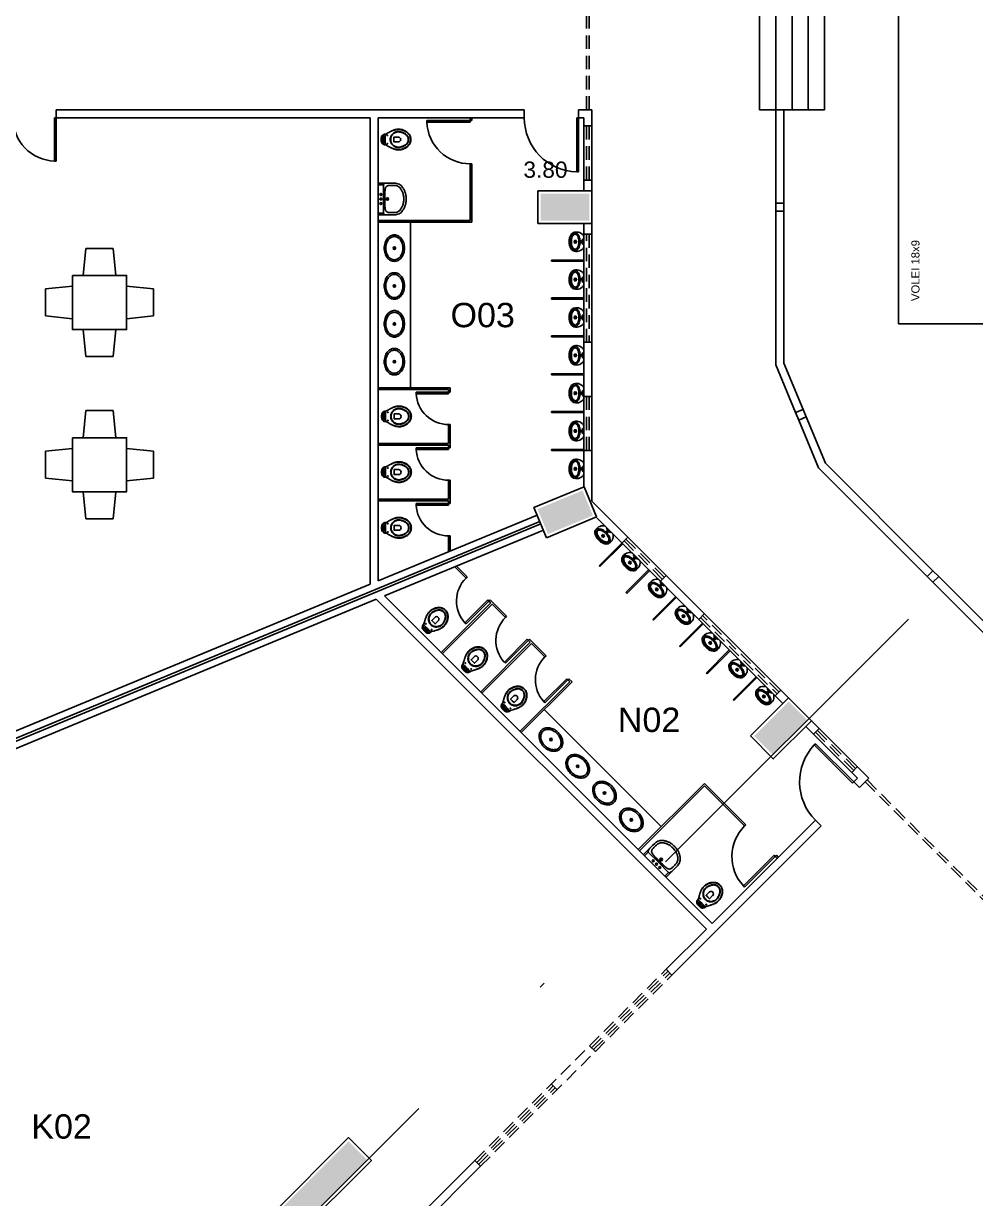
# Model space of a CAD drawing. Extents: x 308 to 539, y -42 to 210.
# Drawn here: x 393.66 to 411.25, y 109.45 to 131.17 of the extents above; entities that cross this region are included whole.
import ezdxf

# ---------------------------------------------------------------- set-up
doc = ezdxf.new("R2010")
doc.units = 0
doc.header["$LTSCALE"] = 2
doc.header["$PDMODE"] = 3
doc.linetypes.add('DASHDOT2', pattern=[12.7, 6.35, -3.175, 0, -3.175])
doc.linetypes.add('HIDDEN', pattern=[0.375, 0.25, -0.125])
doc.layers.get('0').update_dxf_attribs({"linetype": 'CONTINUOUS'})
doc.layers.get('DEFPOINTS').update_dxf_attribs({"linetype": 'CONTINUOUS'})
for name, color, linetype in [('DIVISÓRIAS-ARY', 2, 'CONTINUOUS'), ('ESQUADRIA-ALTA-ARY', 7, 'HIDDEN'), ('HACHURAS-ARY', 9, 'CONTINUOUS'), ('INDIC-CORTE-TBS', 4, 'DASHDOT2'), ('L_DECA', 7, 'CONTINUOUS'), ('MOBILIÁRIO-ARY', 7, 'CONTINUOUS'), ('PAREDE-ALTA-ARY', 1, 'CONTINUOUS'), ('PAREDE-BAIXA-ARY', 2, 'CONTINUOUS'), ('PEÇAS-SANIT-ARY', 7, 'CONTINUOUS'), ('PILARES-PRINC-ARY', 5, 'CONTINUOUS'), ('QUADRA-TREIN-ARY', 7, 'CONTINUOUS'), ('RAMPA-ARY', 2, 'CONTINUOUS'), ('TEXTO-PB-COR-ARY', 12, 'CONTINUOUS'), ('TEXTO-PB-COTAS-ARY', 12, 'CONTINUOUS')]:
    doc.layers.add(name, color=color, linetype=linetype)
doc.styles.add('ARIAL', font='arial.ttf', dxfattribs={"height": 0.5})
doc.styles.add('REGUA60', font='arial.ttf')
doc.styles.add('SEM_ESCALA', font='arial.ttf')
doc.dimstyles.new('DIMTIC100-ARY', dxfattribs={"dimtxt": 0.3, "dimasz": 0.12, "dimexe": 0.1, "dimexo": 0.15, "dimgap": 0.1, "dimtad": 1, "dimjust": 1, "dimtoh": 1, "dimrnd": 0.01, "dimzin": 0, "dimdsep": 46, "dimtxsty": 'SEM_ESCALA', "dimblk1": 'NONE', "dimblk2": 'NONE', "dimsah": 1, "dimcen": -0.1, "dimdle": 0.06, "dimse1": 1, "dimse2": 1, "dimsd1": 1, "dimsd2": 1, "dimclrd": 1, "dimclre": 1, "dimclrt": 2, "dimadec": 0, "dimazin": 0, "dimtfac": 1, "dimtix": 1, "dimtmove": 2, "dimatfit": 3, "dimldrblk": 'NONE', "dimfxl": 1, "dimtolj": 1, "dimtzin": 0, "dimarcsym": 0})

# ---------------------------------------------------------------- blocks, each defined once
blk = doc.blocks.new('RAV10')
at = {"layer": 'L_DECA'}
blk.add_lwpolyline([(4.6, -12.9), (8.2, -12.9), (8.2, -12.9), (8.7, -13), (9.2, -13.2), (9.6, -13.5), (9.9, -14), (10.1, -14.3), (10.1, -14.3), (10.1, -14.3), (10.1, -14.3), (10.1, -14.3), (10.1, -14.3), (12.2, -18), (12.2, -18), (12.5, -18.6), (12.8, -19.1), (13.1, -19.6), (13.3, -20.1), (13.3, -20.1), (13.6, -20.6), (13.9, -21.1), (14.2, -21.5), (14.5, -22.1), (14.7, -22.6), (15, -23.1), (15.3, -23.6), (15.5, -24.1), (15.5, -24.1), (15.9, -24.8), (16.3, -25.6), (16.6, -26.3), (16.9, -27), (17.2, -27.8), (17.5, -28.6), (17.8, -29.4), (18, -30.2), (18, -30.2), (18.3, -31.4), (18.6, -32.6), (18.8, -33.9), (19, -35.2), (19.1, -36.4), (19.1, -37.7), (19.1, -39), (19, -40.3), (19, -40.3), (18.8, -41.6), (18.6, -42.9), (18.2, -44.2), (17.9, -45.5), (17.4, -46.8), (16.9, -48), (16.4, -49.3), (15.8, -50.4), (15.8, -50.4), (15.2, -51.4), (14.6, -52.3), (13.9, -53.1), (13.3, -53.9), (12.5, -54.8), (11.7, -55.5), (10.9, -56.3), (10.1, -57), (10.1, -57), (9, -57.8), (7.9, -58.5), (6.6, -59.1), (5.4, -59.6), (4.1, -60), (2.8, -60.3), (1.4, -60.4), (0, -60.5), (0, -60.5), (-1.4, -60.4), (-2.7, -60.3), (-4, -60), (-5.3, -59.6), (-6.6, -59.1), (-7.8, -58.5), (-9, -57.8), (-10.1, -57), (-10.1, -57), (-10.9, -56.3), (-11.7, -55.5), (-12.5, -54.8), (-13.2, -53.9), (-13.9, -53.1), (-14.5, -52.3), (-15.1, -51.4), (-15.7, -50.4), (-15.7, -50.4), (-16.3, -49.3), (-16.9, -48), (-17.4, -46.8), (-17.8, -45.5), (-18.2, -44.2), (-18.5, -42.9), (-18.7, -41.6), (-19, -40.3), (-19, -40.3), (-19, -39), (-19, -37.7), (-19, -36.4), (-18.9, -35.2), (-18.7, -33.9), (-18.5, -32.6), (-18.2, -31.4), (-17.9, -30.2), (-17.9, -30.2), (-17.7, -29.4), (-17.4, -28.6), (-17.1, -27.8), (-16.9, -27), (-16.6, -26.3), (-16.2, -25.6), (-15.8, -24.8), (-15.5, -24.1), (-15.5, -24.1), (-15.2, -23.6), (-15, -23.1), (-14.7, -22.6), (-14.4, -22.1), (-14.2, -21.5), (-13.9, -21.1), (-13.6, -20.6), (-13.3, -20.1), (-13.3, -20.1), (-13.1, -19.6), (-12.8, -19.1), (-12.4, -18.6), (-12.1, -18), (-10.1, -14.3), (-10.1, -14.3), (-10.1, -14.3), (-10.1, -14.3), (-10.1, -14.3), (-10.1, -14.3), (-9.8, -14), (-9.8, -14), (-9.6, -13.5), (-9.1, -13.2), (-8.6, -13), (-8.1, -12.9), (-4.5, -12.9)], dxfattribs=at)
at = {"layer": 'L_DECA', "color": 1}
for points in [[(12.2, -18), (13.3, -20.1), (13.3, -20.1), (13.6, -20.6), (13.8, -21.1), (14.1, -21.5), (14.3, -22.1), (14.5, -22.6), (14.7, -23.1), (15, -23.6), (15.2, -24.1), (15.2, -24.1), (15.5, -24.8), (15.9, -25.6), (16.2, -26.3), (16.6, -27.1), (16.9, -27.8), (17.1, -28.5), (17.4, -29.4), (17.6, -30.2), (17.6, -30.2), (17.9, -31.4), (18.1, -32.6), (18.3, -33.9), (18.5, -35.2), (18.5, -36.4), (18.5, -37.7), (18.5, -39), (18.4, -40.3), (18.4, -40.3), (18.2, -41.6), (17.9, -42.9), (17.6, -44.2), (17.2, -45.5), (16.7, -46.8), (16.2, -48), (15.6, -49.3), (15, -50.4), (15, -50.4), (14.4, -51.2), (13.9, -52), (13.3, -52.8), (12.8, -53.5), (12.2, -54.2), (11.5, -54.9), (10.9, -55.5), (10.1, -56.2), (10.1, -56.2), (9, -57.1), (7.9, -57.8), (6.6, -58.4), (5.4, -58.9), (4.1, -59.3), (2.8, -59.6), (1.4, -59.8), (0, -59.8), (0, -59.8), (-1.4, -59.8), (-2.7, -59.6), (-4.1, -59.3), (-5.3, -58.9), (-6.6, -58.4), (-7.8, -57.8), (-9, -57.1), (-10.1, -56.2), (-10.1, -56.2), (-10.8, -55.5), (-11.5, -54.9), (-12.1, -54.2), (-12.7, -53.5), (-13.3, -52.8), (-13.9, -52), (-14.4, -51.2), (-14.9, -50.4), (-14.9, -50.4), (-15.5, -49.3), (-16.1, -48), (-16.6, -46.8), (-17.1, -45.5), (-17.5, -44.2), (-17.9, -42.9), (-18.1, -41.6), (-18.3, -40.3), (-18.3, -40.3), (-18.4, -39.1), (-18.5, -37.7), (-18.5, -36.4), (-18.4, -35.2), (-18.2, -33.9), (-18, -32.6), (-17.8, -31.4), (-17.5, -30.2), (-17.5, -30.2), (-17.3, -29.4), (-17, -28.6), (-16.8, -27.8), (-16.5, -27.1), (-16.2, -26.3), (-15.8, -25.6), (-15.5, -24.8), (-15.2, -24.1), (-15.2, -24.1), (-15, -23.6), (-14.7, -23.1), (-14.5, -22.6), (-14.2, -22.1), (-14, -21.5), (-13.7, -21.1), (-13.5, -20.6), (-13.2, -20.1), (-12.1, -18)], [(-7.7, -9.4), (-8.1, -10.1), (-8.5, -10.8), (-8.6, -11.4), (-8.8, -12.2), (-8.8, -13.1)], [(-5.1, -12.9), (-5.1, -9.7), (-5.1, -7.8), (-5.1, -7.8), (-5.2, -7.6), (-5.3, -7.5), (-5.5, -7.4), (-5.9, -7.6), (-5.9, -7.6), (-6.4, -8), (-7.1, -8.6), (-7.7, -9.4)], [(5.1, -9.3), (5, -8.9), (4.6, -8.3), (3.9, -7.8), (3.1, -7.7), (0, -7.7), (-3.1, -7.7), (-3.1, -7.7), (-3.9, -7.8), (-4.5, -8.3), (-5, -8.9), (-5.1, -9.7)], [(4.6, -12.9), (4.6, -12.9), (4.2, -12.9), (3.9, -12.6), (3.6, -12.4), (3.6, -12), (3.6, -10.7), (3.6, -10.7), (3.6, -10.5), (3.6, -10.4), (3.7, -10.2), (3.9, -10.1), (3.9, -10.1), (3.9, -9.9), (3.9, -9.7), (3.8, -9.5), (3.6, -9.4), (0, -9.4), (-3.5, -9.4), (-3.5, -9.4), (-3.7, -9.5), (-3.9, -9.7), (-3.9, -9.9), (-3.8, -10.1), (-3.8, -10.1), (-3.6, -10.2), (-3.6, -10.4), (-3.5, -10.5), (-3.5, -10.7), (-3.5, -12), (-3.5, -12), (-3.6, -12.4), (-3.8, -12.6), (-4.1, -12.9), (-4.5, -12.9)], [(3.7, -10.3), (0, -10.3), (-3.6, -10.3)], [(5.1, -12.9), (5.1, -9.7), (5.1, -7.8), (5.1, -7.8), (5.2, -7.6), (5.3, -7.5), (5.5, -7.4), (5.9, -7.6), (5.9, -7.6), (6.4, -8), (7.1, -8.6), (7.7, -9.4)], [(7.7, -9.4), (8.1, -10.1), (8.5, -10.8), (8.6, -11.4), (8.8, -12.2), (8.8, -13.1)], [(-12.9, -30.2), (-12.9, -30.2), (-12.4, -29.3), (-11.9, -28.4), (-11.2, -27.7), (-10.6, -26.9), (-9.9, -26.2), (-9.2, -25.6), (-8.4, -25), (-7.5, -24.4), (-6.7, -23.9), (-5.8, -23.5), (-4.9, -23.1), (-3.9, -22.8), (-3, -22.6), (-2, -22.4), (-1, -22.3), (0, -22.2), (0, -22.2), (1, -22.3), (2, -22.4), (3, -22.6), (4, -22.8), (5, -23.1), (5.8, -23.5), (6.8, -23.9), (7.6, -24.4), (8.5, -25), (9.3, -25.6), (10, -26.2), (10.6, -26.9), (11.3, -27.7), (12, -28.4), (12.5, -29.3), (13, -30.2), (13, -30.2), (13.6, -31.3), (14, -32.6), (14.3, -33.8), (14.6, -35.1), (14.7, -36.4), (14.7, -37.7), (14.7, -39), (14.4, -40.3), (14.4, -40.3), (14.2, -41.6), (13.8, -42.9), (13.4, -44.2), (12.9, -45.5), (12.4, -46.8), (11.7, -48), (11.1, -49.3), (10.4, -50.4), (10.4, -50.4), (9.4, -51.7), (8.4, -52.8), (7.2, -53.8), (5.9, -54.6), (4.5, -55.2), (3.1, -55.8), (1.5, -56.1), (0, -56.2), (0, -56.2), (-1.5, -56.1), (-3.1, -55.8), (-4.4, -55.2), (-5.8, -54.6), (-7.1, -53.8), (-8.3, -52.8), (-9.3, -51.7), (-10.3, -50.4), (-10.3, -50.4), (-11, -49.3), (-11.7, -48), (-12.3, -46.8), (-12.8, -45.5), (-13.3, -44.2), (-13.7, -42.9), (-14.1, -41.6), (-14.4, -40.3), (-14.4, -40.3), (-14.6, -39), (-14.7, -37.7), (-14.6, -36.4), (-14.5, -35.1), (-14.2, -33.8), (-13.9, -32.6), (-13.5, -31.3), (-12.9, -30.2)], [(-12, -30.2), (-12, -30.2), (-11.5, -29.4), (-11, -28.6), (-10.4, -27.9), (-9.8, -27.2), (-9.1, -26.7), (-8.5, -26.1), (-7.7, -25.5), (-6.9, -25), (-6.1, -24.6), (-5.3, -24.2), (-4.5, -23.9), (-3.6, -23.6), (-2.8, -23.4), (-1.8, -23.2), (-0.9, -23.2), (0, -23.1), (0, -23.1), (0.9, -23.2), (1.9, -23.2), (2.8, -23.4), (3.6, -23.6), (4.5, -23.9), (5.4, -24.2), (6.2, -24.6), (7, -25), (7.7, -25.5), (8.5, -26.1), (9.2, -26.7), (9.8, -27.2), (10.4, -27.9), (11, -28.6), (11.5, -29.4), (12, -30.2), (12, -30.2), (12.7, -31.3), (13.2, -32.6), (13.6, -33.8), (13.9, -35), (14.1, -36.4), (14.1, -37.7), (14.1, -39), (13.9, -40.3), (13.9, -40.3), (13.6, -41.7), (13.2, -43), (12.8, -44.3), (12.3, -45.5), (11.7, -46.9), (11.1, -48.1), (10.4, -49.3), (9.6, -50.4), (9.6, -50.4), (8.8, -51.6), (7.8, -52.6), (6.7, -53.5), (5.5, -54.2), (4.2, -54.8), (2.8, -55.3), (1.5, -55.5), (0, -55.7), (0, -55.7), (-1.5, -55.5), (-2.8, -55.3), (-4.2, -54.8), (-5.4, -54.2), (-6.6, -53.5), (-7.7, -52.6), (-8.7, -51.6), (-9.6, -50.4), (-9.6, -50.4), (-10.3, -49.3), (-11, -48.1), (-11.7, -46.9), (-12.2, -45.5), (-12.7, -44.3), (-13.1, -43), (-13.5, -41.7), (-13.8, -40.3), (-13.8, -40.3), (-14, -39), (-14.1, -37.7), (-14, -36.4), (-13.9, -35), (-13.6, -33.8), (-13.2, -32.6), (-12.7, -31.3), (-12, -30.2)], [(-4.5, -37), (-4.5, -29), (0, -29)], [(4.6, -37), (4.6, -29), (0, -29)]]:
    blk.add_lwpolyline(points, dxfattribs=at)
at = {"layer": 'L_DECA', "color": 7}
for points in [[(10.1, -14.3), (10.1, -14.3), (10.1, -14.3), (10.1, -14.3), (10.1, -14.3), (10.1, -14.3), (9.6, -11.3), (9.6, -11.3), (9.3, -10.2), (8.9, -9.3), (8.3, -8.5), (7.7, -7.7), (6.9, -7), (6.1, -6.5), (5.1, -6.2), (4.1, -5.9), (4.1, -5.9), (3.6, -5.8), (3.1, -5.7), (2.6, -5.6), (2, -5.6), (1.5, -5.6), (1, -5.5), (0.5, -5.5), (0, -5.5), (0, -5.5), (-0.5, -5.5), (-1, -5.5), (-1.5, -5.6), (-2, -5.6), (-2.5, -5.6), (-3, -5.7), (-3.5, -5.8), (-4, -5.9), (-4, -5.9), (-5, -6.2), (-6, -6.5), (-6.9, -7), (-7.6, -7.7), (-8.2, -8.5), (-8.8, -9.3), (-9.3, -10.2), (-9.6, -11.3), (-10, -14.3), (-10, -14.3), (-10, -14.3), (-10, -14.3), (-10, -14.3), (-10.1, -14.3)], [(-4.5, -12.9), (0, -12.9)], [(4.6, -12.9), (0, -12.9)]]:
    blk.add_lwpolyline(points, dxfattribs=at)
at = {"layer": 'L_DECA', "color": 1}
for centre in [(-7.6, -17), (7.6, -17)]:
    blk.add_circle(centre, 0.672, dxfattribs=at)
blk.add_arc((0, -37), 4.56, 180, 0, dxfattribs=at)
blk = doc.blocks.new('MIC01')
at = {"layer": 'L_DECA'}
blk.add_line((-10, 0), (10, 0), dxfattribs=at)
at = {"layer": 'L_DECA', "color": 1}
for p, q in [((-5.3, 0), (-4.5, -2.2)), ((5.3, 0), (4.5, -2.2)), ((-4.5, -2.2), (0, -2.2)), ((4.5, -2.2), (0, -2.2))]:
    blk.add_line(p, q, dxfattribs=at)
for points in [[(0, -7.1, 0.058109), (-7, -8, 0.07175), (-12.3, -10.1, 0.106494), (-16.3, -13.6, 0.158235), (-17.4, -17.1, 0.158235)], [(0, -23.1, -0.04416), (-5.4, -22.6, -0.058504), (-9.4, -21.4, -0.100522), (-12.6, -19.1, -0.041446), (-13.7, -17.2, -0.101301), (-14.1, -15.3, -0.003595), (-14.1, -15.1)], [(17.4, -17.1, 0.158235), (16.3, -13.6, 0.106494), (12.3, -10.1, 0.07175), (7, -8, 0.058109), (0, -7.1, 0.058109)], [(0, -23.1, 0.04416), (5.4, -22.6, 0.058504), (9.4, -21.4, 0.100522), (12.6, -19.1, 0.041446), (13.7, -17.2, 0.101301), (14.1, -15.3, 0.003595), (14.1, -15.1)]]:
    blk.add_lwpolyline(points, format="xyb", dxfattribs=at)
at = {"layer": 'L_DECA'}
blk.add_lwpolyline([(-17.4, -17.1, 0.158235), (-16.3, -20.6, 0.106494), (-12.3, -24.1, 0.07175), (-7, -26.2, 0.058109), (0, -27, 0.058109), (7, -26.2, 0.07175), (12.3, -24.1, 0.106494), (16.3, -20.6, 0.158235), (17.4, -17.1, 0.158235)], format="xyb", dxfattribs=at)
at = {"layer": 'L_DECA', "color": 1}
blk.add_lwpolyline([(0, -9, 0.056411), (-5.8, -9.7, 0.070161), (-10.3, -11.4, 0.106104), (-13.6, -14.3, 0.161988), (-14.5, -17.1, 0.161988), (-13.6, -19.9, 0.106104), (-10.3, -22.8, 0.070161), (-5.8, -24.5, 0.056411), (0, -25.1, 0.056411), (5.8, -24.5, 0.070161), (10.3, -22.8, 0.106104), (13.6, -19.9, 0.161988), (14.5, -17.1, 0.161988), (13.6, -14.3, 0.106104), (10.3, -11.4, 0.070161), (5.8, -9.7, 0.056411)], format="xyb", close=True, dxfattribs=at)
for centre, radius in [((-2, -14.6), 0.51), ((-2, -16.7), 0.51), ((0, -4.7), 1.76), ((0, -4.7), 0.844), ((0, -13.6), 0.51), ((0, -15.7), 0.51), ((0, -17.8), 0.51), ((2, -14.6), 0.51), ((2, -16.7), 0.51)]:
    blk.add_circle(centre, radius, dxfattribs=at)
at = {"layer": 'L_DECA'}
for centre, start, end in [((-2.6, -13.5), 118.7979, 195.9069), ((2.6, -13.5), 344.0931, 61.2021)]:
    blk.add_arc(centre, 15.4, start, end, dxfattribs=at)
blk = doc.blocks.new('DUO04')
at = {"layer": 'L_DECA'}
blk.add_line((-27.8, 0), (27.8, 0), dxfattribs=at)
at = {"layer": 'L_DECA', "color": 1}
for p, q in [((-26.5, -9.9), (-26.5, 0)), ((26.5, -9.9), (26.5, 0)), ((-26.5, -9.9), (0, -9.9)), ((26.5, -9.9), (0, -9.9))]:
    blk.add_line(p, q, dxfattribs=at)
at = {"layer": 'L_DECA', "color": 7}
for points in [[(-27.8, 0), (-27.8, 0), (-28.5, -0.1), (-29.1, -0.3), (-29.4, -0.8), (-29.5, -1.4), (-29.5, -23.9)], [(27.8, 0), (27.8, 0), (28.5, -0.1), (29.1, -0.3), (29.4, -0.8), (29.5, -1.4), (29.5, -23.9)], [(-29.5, -23.9), (-29.5, -29.7), (-29.5, -29.7), (-29.4, -32.1), (-28.9, -34.4), (-28.2, -36.5), (-27.2, -38.6), (-26.1, -40.5), (-24.7, -42.2), (-23.1, -43.8), (-21.3, -45.2), (-21.3, -45.2), (-20.2, -45.9), (-19.1, -46.6), (-18, -47.2), (-16.9, -47.9), (-15.7, -48.4), (-14.5, -49), (-13.3, -49.4), (-12.1, -49.9), (-10.8, -50.3), (-9.5, -50.5), (-8.2, -50.9), (-6.7, -51.1), (-4.8, -51.4), (-2.9, -51.5), (-1.4, -51.5), (0, -51.5)], [(29.5, -23.9), (29.5, -29.7), (29.5, -29.7), (29.4, -32.1), (28.9, -34.4), (28.2, -36.5), (27.2, -38.6), (26.1, -40.5), (24.7, -42.2), (23.1, -43.8), (21.3, -45.2), (21.3, -45.2), (20.2, -45.9), (19.1, -46.6), (18, -47.2), (16.9, -47.9), (15.7, -48.4), (14.5, -49), (13.3, -49.4), (12.1, -49.9), (10.8, -50.3), (9.5, -50.5), (8.2, -50.9), (6.7, -51.1), (4.8, -51.4), (2.9, -51.5), (1.4, -51.5), (0, -51.5)]]:
    blk.add_lwpolyline(points, dxfattribs=at)
at = {"layer": 'L_DECA', "color": 1}
for points in [[(-26.5, -9.9), (-26.9, -10), (-27.5, -10.1), (-28, -10.6), (-28.4, -11.2), (-28.7, -11.9), (-29, -12.7), (-29.2, -13.7), (-29.4, -15), (-29.5, -16.8)], [(0, -12.4), (0, -12.4), (-0.8, -12.4), (-1.4, -12.4), (-1.1, -12.4), (-1.8, -12.4), (-2.5, -12.4), (-3.3, -12.4), (-3.9, -12.4), (-4.7, -12.4), (-7.9, -12.4), (-8.6, -12.4), (-9.3, -12.4), (-10, -12.4), (-10.7, -12.4), (-11.4, -12.4), (-12, -12.4), (-12.7, -12.4), (-12.7, -12.4), (-13.7, -12.4), (-14.7, -12.5), (-15.8, -12.6), (-16.8, -12.8), (-17.8, -13), (-18.8, -13.2), (-19.8, -13.5), (-20.8, -13.7), (-20.8, -13.7), (-21.7, -14.1), (-22.6, -14.7), (-23.3, -15.4), (-23.9, -16.1), (-24.5, -17), (-24.8, -18), (-25.1, -19), (-25.2, -20), (-25.2, -20), (-25.2, -21.8), (-25.2, -23.1), (-25.2, -23.9)], [(0, -12.4), (0, -12.4), (0.8, -12.4), (1.4, -12.4), (1.1, -12.4), (1.8, -12.4), (2.5, -12.4), (3.3, -12.4), (3.9, -12.4), (4.7, -12.4), (7.9, -12.4), (8.6, -12.4), (9.3, -12.4), (10, -12.4), (10.7, -12.4), (11.4, -12.4), (12, -12.4), (12.7, -12.4), (12.7, -12.4), (13.7, -12.4), (14.7, -12.5), (15.8, -12.6), (16.8, -12.8), (17.8, -13), (18.8, -13.2), (19.8, -13.5), (20.8, -13.7), (20.8, -13.7), (21.7, -14.1), (22.6, -14.7), (23.3, -15.4), (23.9, -16.1), (24.5, -17), (24.8, -18), (25.1, -19), (25.2, -20), (25.2, -20), (25.2, -21.8), (25.2, -23.1), (25.2, -23.9)], [(26.5, -9.9), (26.9, -10), (27.5, -10.1), (28, -10.6), (28.4, -11.2), (28.7, -11.9), (29, -12.7), (29.2, -13.7), (29.4, -15), (29.5, -16.8)], [(-25.2, -23.9), (-25.2, -27.3), (-25.2, -29.6), (-25.2, -29.6), (-25, -31.4), (-24.8, -33.1), (-24.2, -34.8), (-23.5, -36.3), (-22.6, -37.8), (-21.6, -39.1), (-20.4, -40.4), (-19.1, -41.4), (-19.1, -41.4), (-18.1, -42.1), (-17.1, -42.7), (-16.2, -43.3), (-15.2, -43.9), (-14.1, -44.4), (-13, -44.8), (-11.9, -45.3), (-10.8, -45.7), (-9.7, -46.1), (-8.6, -46.4), (-6.7, -46.8), (-5.2, -47), (-3.3, -47.2), (-2.1, -47.2), (-1, -47.2), (0, -47.2)], [(25.2, -23.9), (25.2, -27.3), (25.2, -29.6), (25.2, -29.6), (25, -31.4), (24.8, -33.1), (24.2, -34.8), (23.5, -36.3), (22.6, -37.8), (21.6, -39.1), (20.4, -40.4), (19.1, -41.4), (19.1, -41.4), (18.1, -42.1), (17.1, -42.7), (16.2, -43.3), (15.2, -43.9), (14.1, -44.4), (13, -44.8), (11.9, -45.3), (10.8, -45.7), (9.7, -46.1), (8.6, -46.4), (6.7, -46.8), (5.2, -47), (3.3, -47.2), (2.1, -47.2), (1, -47.2), (0, -47.2)]]:
    blk.add_lwpolyline(points, dxfattribs=at)
for centre, radius in [((-8.5, -4.9), 1.75), ((0, -17), 2.25), ((0, -4.9), 1.75), ((0, -17), 0.981), ((8.5, -4.9), 1.75)]:
    blk.add_circle(centre, radius, dxfattribs=at)
blk = doc.blocks.new('CUB01')
at = {"layer": 'L_DECA'}
blk.add_lwpolyline([(-24.5, -18.7, 0.124977), (-22.8, -25.6, 0.105809), (-17.3, -31.9, 0.086634), (-9.6, -35.9, 0.076682), (0, -37.4, 0.076682), (9.6, -35.9, 0.086634), (17.3, -31.9, 0.105809), (22.8, -25.6, 0.124977), (24.5, -18.7, 0.124977), (22.8, -11.8, 0.105809), (17.3, -5.5, 0.086634), (9.6, -1.5, 0.076682), (0, 0, 0.076682), (-9.6, -1.5, 0.086634), (-17.3, -5.5, 0.105809), (-22.8, -11.8, 0.124977)], format="xyb", close=True, dxfattribs=at)
at = {"layer": 'L_DECA', "color": 1}
blk.add_lwpolyline([(0.1, -2.9, 0.074123), (-8.3, -4.1, 0.084852), (-15, -7.5, 0.106323), (-19.8, -12.9, 0.128843), (-21.3, -18.6, 0.128843), (-19.8, -24.4, 0.106323), (-15, -29.8, 0.084852), (-8.3, -33.1, 0.074123), (0.1, -34.4, 0.074123), (8.6, -33.1, 0.084852), (15.3, -29.8, 0.106323), (20, -24.4, 0.128843), (21.5, -18.6, 0.128843), (20, -12.9, 0.106323), (15.3, -7.5, 0.084852), (8.6, -4.1, 0.074123)], format="xyb", close=True, dxfattribs=at)
for radius in [2.25, 1.06]:
    blk.add_circle((0.1, -18.7), radius, dxfattribs=at)
blk = doc.blocks.new('*D30')
at = {"layer": 'DEFPOINTS', "color": 0, "linetype": 'ByBlock', "ltscale": 0.5}
for p in [(402.909, 139.577), (401.942, 129.577), (402.909, 129.577)]:
    blk.add_point(p, dxfattribs=at)
at = {"color": 2, "linetype": 'ByBlock', "ltscale": 0.5, "insert": (401.689, 138.736), "char_height": 0.3, "attachment_point": 5, "rotation": 90, "style": 'SEM_ESCALA'}
blk.add_mtext('\\A1;10.00', dxfattribs=at)
blk = doc.blocks.new('_NONE')
at = {"color": 0, "linetype": 'ByBlock', "ltscale": 0.5}
blk.add_circle((0, 0), 0.25, dxfattribs=at)
blk = doc.blocks.new('*D68')
at = {"layer": 'DEFPOINTS', "color": 0, "linetype": 'ByBlock', "ltscale": 0.5}
for p in [(380.509, 129.577), (404.159, 129.577), (404.159, 129.577)]:
    blk.add_point(p, dxfattribs=at)
at = {"color": 2, "linetype": 'ByBlock', "ltscale": 0.5, "insert": (381.339, 129.83), "char_height": 0.3, "attachment_point": 5, "style": 'SEM_ESCALA'}
blk.add_mtext('\\A1;23.65', dxfattribs=at)
blk = doc.blocks.new('*D72')
at = {"layer": 'DEFPOINTS', "color": 0, "linetype": 'ByBlock', "ltscale": 0.5}
for p in [(400.209, 128.214), (400.209, 128.077), (404.009, 128.077)]:
    blk.add_point(p, dxfattribs=at)
at = {"color": 2, "linetype": 'ByBlock', "ltscale": 0.5, "insert": (403.3, 128.467), "char_height": 0.3, "attachment_point": 5, "style": 'SEM_ESCALA'}
blk.add_mtext('\\A1;3.80', dxfattribs=at)

msp = doc.modelspace()

# ---------------------------------------------------------------- hatches: boundary and pattern name
at = {"layer": 'HACHURAS-ARY', "ltscale": 0.5}
for points in [[(404.109, 128.027), (403.209, 128.027), (403.209, 127.527), (404.109, 127.527)], [(403.985, 122.537), (403.154, 122.193), (403.345, 121.731), (404.177, 122.075)], [(408.146, 118.281), (407.793, 118.634), (407.156, 117.998), (407.51, 117.644)], [(400.015, 110.149), (399.661, 110.502), (398.318, 109.159), (398.671, 108.805)]]:
    msp.add_hatch(color=256, dxfattribs=at).paths.add_polyline_path(points)

# ---------------------------------------------------------------- linework, layer by layer
at = {"layer": 'DIVISÓRIAS-ARY'}
for p, q in [((394.229, 128.628), (394.229, 129.427)), ((394.229, 129.427), (394.259, 129.427)), ((394.259, 128.628), (394.259, 129.427)), ((401.11, 129.377), (401.939, 129.377)), ((401.11, 129.347), (401.11, 129.377)), ((401.11, 129.347), (401.909, 129.347)), ((401.909, 129.377), (401.909, 129.427)), ((401.909, 129.377), (401.909, 129.347)), ((401.939, 129.377), (401.939, 129.427)), ((403.879, 129.427), (403.909, 129.427)), ((403.879, 128.428), (403.879, 129.427)), ((403.909, 128.428), (403.909, 129.427)), ((394.229, 128.628), (394.259, 128.628)), ((401.909, 127.527), (401.909, 128.577)), ((401.909, 128.577), (401.939, 128.577)), ((401.939, 127.497), (401.939, 128.577)), ((403.879, 128.428), (403.909, 128.428)), ((400.209, 127.527), (401.909, 127.527)), ((400.209, 127.497), (401.939, 127.497)), ((403.409, 126.797), (403.409, 126.777)), ((404.009, 126.797), (403.409, 126.797)), ((404.009, 126.777), (403.409, 126.777)), ((404.009, 126.097), (403.409, 126.097)), ((403.409, 126.097), (403.409, 126.077)), ((404.009, 126.077), (403.409, 126.077)), ((403.409, 125.397), (403.409, 125.377)), ((404.009, 125.397), (403.409, 125.397)), ((404.009, 125.377), (403.409, 125.377)), ((403.409, 124.697), (403.409, 124.677)), ((404.009, 124.697), (403.409, 124.697)), ((404.009, 124.677), (403.409, 124.677)), ((401.539, 124.437), (400.209, 124.437)), ((401.509, 124.407), (400.209, 124.407)), ((400.91, 124.357), (401.539, 124.357)), ((400.91, 124.327), (400.91, 124.357)), ((400.91, 124.327), (401.509, 124.327)), ((401.509, 124.407), (401.509, 124.357)), ((401.509, 124.357), (401.509, 124.327)), ((401.539, 124.437), (401.539, 124.357)), ((404.009, 123.997), (403.409, 123.997)), ((403.409, 123.997), (403.409, 123.977)), ((404.009, 123.977), (403.409, 123.977)), ((401.509, 123.757), (401.539, 123.757)), ((401.509, 123.757), (401.509, 123.407)), ((401.539, 123.757), (401.539, 123.327)), ((401.509, 123.407), (400.209, 123.407)), ((401.509, 123.377), (400.209, 123.377)), ((400.91, 123.297), (400.91, 123.327)), ((400.91, 123.327), (401.539, 123.327)), ((400.91, 123.297), (401.509, 123.297)), ((401.509, 123.377), (401.509, 123.327)), ((401.509, 123.327), (401.509, 123.297)), ((404.009, 123.297), (403.409, 123.297)), ((403.409, 123.297), (403.409, 123.277)), ((404.009, 123.277), (403.409, 123.277)), ((401.509, 122.727), (401.539, 122.727)), ((401.509, 122.727), (401.509, 122.377)), ((401.539, 122.727), (401.539, 122.297)), ((401.509, 122.377), (400.209, 122.377)), ((401.509, 122.347), (400.209, 122.347)), ((401.509, 122.347), (401.509, 122.297)), ((401.509, 122.347), (401.509, 122.297)), ((400.91, 122.297), (401.539, 122.297)), ((400.91, 122.267), (400.91, 122.297)), ((400.91, 122.267), (401.509, 122.267)), ((401.509, 122.297), (401.509, 122.267)), ((401.509, 121.697), (401.509, 121.403)), ((401.509, 121.697), (401.539, 121.697)), ((401.539, 121.697), (401.539, 121.416)), ((404.717, 121.569), (404.293, 121.144)), ((404.731, 121.554), (404.307, 121.13)), ((401.832, 120.918), (401.624, 121.126)), ((401.853, 120.939), (401.654, 121.138)), ((404.307, 121.13), (404.293, 121.144)), ((405.212, 121.074), (404.788, 120.649)), ((405.226, 121.059), (404.802, 120.635)), ((401.832, 120.918), (401.853, 120.939)), ((404.802, 120.635), (404.788, 120.649)), ((405.707, 120.579), (405.283, 120.154)), ((402.292, 120.458), (401.372, 119.539)), ((402.313, 120.437), (401.394, 119.518)), ((401.811, 120.091), (402.235, 120.515)), ((401.832, 120.07), (402.277, 120.515)), ((402.256, 120.494), (402.235, 120.515)), ((402.292, 120.458), (402.256, 120.494)), ((402.292, 120.458), (402.256, 120.494)), ((402.581, 120.211), (402.277, 120.515)), ((402.56, 120.19), (402.313, 120.437)), ((405.721, 120.565), (405.297, 120.14)), ((402.56, 120.19), (402.581, 120.211)), ((405.297, 120.14), (405.283, 120.154)), ((401.811, 120.091), (401.832, 120.07)), ((406.202, 120.084), (405.778, 119.659)), ((406.216, 120.07), (405.792, 119.645)), ((403.02, 119.73), (402.101, 118.811)), ((403.041, 119.709), (402.122, 118.79)), ((402.54, 119.363), (402.963, 119.787)), ((402.561, 119.342), (403.006, 119.787)), ((402.984, 119.765), (402.963, 119.787)), ((403.02, 119.73), (402.984, 119.765)), ((403.31, 119.483), (403.006, 119.787)), ((403.289, 119.461), (403.041, 119.709)), ((405.792, 119.645), (405.778, 119.659)), ((406.697, 119.589), (406.273, 119.164)), ((406.711, 119.575), (406.287, 119.15)), ((402.54, 119.363), (402.561, 119.342)), ((403.289, 119.461), (403.31, 119.483)), ((403.268, 118.635), (403.692, 119.058)), ((403.289, 118.613), (403.734, 119.058)), ((403.713, 119.037), (403.692, 119.058)), ((403.791, 119.002), (403.734, 119.058)), ((406.287, 119.15), (406.273, 119.164)), ((407.192, 119.094), (406.768, 118.669)), ((407.206, 119.08), (406.782, 118.655)), ((403.748, 119.002), (402.829, 118.083)), ((403.791, 119.002), (402.85, 118.061)), ((403.748, 119.002), (403.713, 119.037)), ((403.268, 118.635), (403.289, 118.613)), ((406.782, 118.655), (406.768, 118.669)), ((408.267, 117.835), (408.288, 117.856)), ((408.267, 117.835), (408.974, 117.128)), ((408.288, 117.856), (408.995, 117.149)), ((405.014, 115.898), (406.237, 117.121)), ((406.237, 117.121), (407.001, 116.357)), ((408.974, 117.128), (408.995, 117.149)), ((405.035, 115.876), (406.237, 117.078)), ((406.237, 117.078), (406.98, 116.336)), ((406.98, 116.336), (407.001, 116.357)), ((406.959, 115.226), (407.524, 115.792)), ((406.98, 115.205), (407.567, 115.792)), ((407.545, 115.77), (407.524, 115.792)), ((407.545, 115.77), (407.581, 115.735)), ((407.567, 115.792), (407.602, 115.756)), ((406.959, 115.226), (406.98, 115.205))]:
    msp.add_line(p, q, dxfattribs=at)
at = {"layer": 'DIVISÓRIAS-ARY', "color": 7, "ltscale": 0.5}
for centre, radius, start, end in [((394.259, 129.427), 0.8, 180, 267.8509), ((401.909, 129.377), 0.8, 182.1491, 270), ((403.909, 129.427), 1, 180, 268.2809), ((401.509, 124.357), 0.6, 182.866, 270), ((401.509, 123.327), 0.6, 182.866, 270), ((401.509, 122.297), 0.6, 182.866, 270), ((402.256, 120.494), 0.6, 135, 222.134), ((402.984, 119.765), 0.6, 135, 222.134), ((403.713, 119.037), 0.6, 135, 222.134), ((408.995, 117.149), 1, 136.7191, 225), ((407.545, 115.77), 0.8, 135, 222.8509)]:
    msp.add_arc(centre, radius, start, end, dxfattribs=at)
at = {"layer": 'ESQUADRIA-ALTA-ARY', "ltscale": 0.5}
for p, q in [((404.059, 139.577), (404.059, 129.577)), ((404.109, 139.577), (404.109, 129.577)), ((404.009, 129.277), (404.159, 129.277)), ((404.059, 128.277), (404.059, 129.277)), ((404.109, 129.277), (404.109, 128.277)), ((404.009, 128.277), (404.159, 128.277)), ((404.009, 127.277), (404.159, 127.277)), ((404.059, 125.277), (404.059, 127.277)), ((404.109, 127.277), (404.109, 125.277)), ((404.009, 125.277), (404.159, 125.277)), ((404.009, 124.277), (404.159, 124.277)), ((404.059, 123.277), (404.059, 124.277)), ((404.109, 124.277), (404.109, 123.277)), ((404.009, 123.277), (404.159, 123.277)), ((404.717, 121.569), (404.823, 121.675)), ((404.752, 121.604), (405.459, 120.897)), ((405.495, 120.932), (404.788, 121.639)), ((405.424, 120.861), (405.53, 120.968)), ((406.131, 120.154), (406.237, 120.26)), ((406.166, 120.19), (407.581, 118.776)), ((407.616, 118.811), (406.202, 120.225)), ((407.545, 118.74), (407.651, 118.846)), ((408.252, 118.033), (408.359, 118.139)), ((408.288, 118.068), (408.995, 117.361)), ((409.03, 117.397), (408.323, 118.104)), ((408.96, 117.326), (409.066, 117.432)), ((409.207, 117.149), (416.278, 110.078)), ((409.242, 117.185), (416.313, 110.113)), ((401.995, 110.149), (405.53, 113.684)), ((404.151, 112.235), (405.565, 113.649)), ((402.101, 110.043), (405.636, 113.578)), ((404.187, 112.199), (405.601, 113.614)), ((404.116, 112.27), (404.222, 112.164)), ((402.03, 110.113), (403.444, 111.528)), ((402.065, 110.078), (403.479, 111.492)), ((403.409, 111.563), (403.515, 111.457))]:
    msp.add_line(p, q, dxfattribs=at)
at = {"layer": 'INDIC-CORTE-TBS', "ltscale": 0.5}
msp.add_line((378.366, 88.518), (479.766, 189.917), dxfattribs=at)
at = {"layer": 'MOBILIÁRIO-ARY'}
for p, q in [((400.809, 124.437), (400.809, 127.497)), ((394.809, 127.014), (394.759, 126.514)), ((395.309, 127.014), (394.809, 127.014)), ((395.309, 127.014), (395.359, 126.514)), ((394.059, 126.264), (394.559, 126.314)), ((394.059, 125.764), (394.059, 126.264)), ((396.059, 126.264), (395.559, 126.314)), ((396.059, 125.764), (396.059, 126.264)), ((394.059, 125.764), (394.559, 125.714)), ((396.059, 125.764), (395.559, 125.714)), ((394.809, 125.014), (394.759, 125.514)), ((395.309, 125.014), (395.359, 125.514)), ((395.309, 125.014), (394.809, 125.014)), ((394.809, 124.014), (394.759, 123.514)), ((395.309, 124.014), (394.809, 124.014)), ((395.309, 124.014), (395.359, 123.514)), ((394.059, 123.264), (394.559, 123.314)), ((394.059, 122.764), (394.059, 123.264)), ((396.059, 123.264), (395.559, 123.314)), ((396.059, 122.764), (396.059, 123.264)), ((394.059, 122.764), (394.559, 122.714)), ((396.059, 122.764), (395.559, 122.714)), ((394.809, 122.014), (394.759, 122.514)), ((395.309, 122.014), (395.359, 122.514)), ((395.309, 122.014), (394.809, 122.014)), ((403.274, 118.486), (405.438, 116.322))]:
    msp.add_line(p, q, dxfattribs=at)
for points in [[(394.559, 126.514), (395.559, 126.514), (395.559, 125.514), (394.559, 125.514)], [(394.559, 123.514), (395.559, 123.514), (395.559, 122.514), (394.559, 122.514)]]:
    msp.add_lwpolyline(points, close=True, dxfattribs=at)
at = {"layer": 'PAREDE-ALTA-ARY'}
for p, q in [((394.259, 129.577), (402.909, 129.577)), ((394.259, 129.427), (394.259, 129.577)), ((402.909, 129.427), (402.909, 129.577)), ((403.909, 129.577), (404.159, 129.577)), ((403.909, 129.427), (403.909, 129.577)), ((404.159, 129.577), (404.159, 128.077)), ((394.259, 129.427), (400.059, 129.427)), ((400.059, 129.427), (400.059, 120.803)), ((400.209, 129.427), (400.209, 120.865)), ((400.209, 129.427), (402.909, 129.427)), ((403.909, 129.427), (404.009, 129.427)), ((404.009, 129.427), (404.009, 128.077)), ((404.009, 127.477), (404.009, 122.601)), ((404.159, 127.477), (404.159, 122.338)), ((407.793, 118.705), (404.159, 122.338)), ((392.618, 117.585), (403.194, 121.966)), ((392.637, 117.539), (403.213, 121.919)), ((400.209, 120.865), (403.146, 122.081)), ((407.687, 118.599), (404.239, 122.047)), ((400.324, 120.588), (403.261, 121.804)), ((392.57, 117.701), (400.059, 120.803)), ((406.379, 114.533), (400.324, 120.588)), ((392.685, 117.423), (400.174, 120.525)), ((406.273, 114.427), (400.174, 120.525)), ((408.217, 118.281), (409.278, 117.22)), ((408.111, 118.174), (409.066, 117.22)), ((408.995, 117.149), (409.066, 117.22)), ((408.995, 117.149), (409.101, 117.043)), ((409.101, 117.043), (409.278, 117.22)), ((405.636, 113.578), (408.394, 116.336)), ((406.379, 114.533), (408.288, 116.442)), ((408.288, 116.442), (408.394, 116.336)), ((405.53, 113.684), (406.273, 114.427)), ((405.53, 113.684), (405.636, 113.578)), ((399.166, 107.32), (401.995, 110.149)), ((401.995, 110.149), (402.101, 110.043)), ((399.272, 107.214), (402.101, 110.043))]:
    msp.add_line(p, q, dxfattribs=at)
at = {"layer": 'PAREDE-BAIXA-ARY'}
for p, q in [((407.556, 127.852), (407.556, 129.577)), ((407.706, 127.852), (407.706, 129.577)), ((407.556, 124.86), (407.556, 127.702)), ((407.706, 124.89), (407.706, 127.702)), ((407.556, 124.86), (407.922, 123.978)), ((407.706, 124.89), (408.06, 124.035)), ((407.979, 123.839), (408.344, 122.957)), ((408.118, 123.897), (408.472, 123.042)), ((410.46, 121.054), (408.472, 123.042)), ((410.354, 120.948), (408.344, 122.957)), ((411.68, 119.622), (410.46, 120.842)), ((411.786, 119.728), (410.566, 120.948))]:
    msp.add_line(p, q, dxfattribs=at)
at = {"layer": 'PILARES-PRINC-ARY'}
for points in [[(403.159, 127.477), (403.159, 128.077), (404.159, 128.077), (404.159, 127.477)], [(407.556, 127.702), (407.706, 127.702), (407.706, 127.852), (407.556, 127.852)], [(407.922, 123.978), (408.06, 124.035), (408.118, 123.897), (407.979, 123.839)], [(403.318, 121.665), (403.088, 122.22), (404.012, 122.602), (404.242, 122.048)], [(410.46, 120.842), (410.566, 120.948), (410.46, 121.054), (410.354, 120.948)], [(407.086, 117.998), (407.51, 117.573), (408.217, 118.281), (407.793, 118.705)], [(398.247, 109.159), (398.671, 108.735), (400.085, 110.149), (399.661, 110.573)]]:
    msp.add_lwpolyline(points, close=True, dxfattribs=at)
at = {"layer": 'QUADRA-TREIN-ARY'}
for q in [(409.826, 143.617), (418.826, 125.617)]:
    msp.add_line((409.826, 125.617), q, dxfattribs=at)
at = {"layer": 'RAMPA-ARY'}
for p, q in [((407.256, 139.577), (407.256, 129.577)), ((407.856, 139.577), (407.856, 129.577)), ((408.156, 139.577), (408.156, 129.577)), ((408.456, 139.577), (408.456, 129.577)), ((407.556, 134.502), (407.556, 129.577)), ((407.256, 129.577), (408.456, 129.577))]:
    msp.add_line(p, q, dxfattribs=at)

# ---------------------------------------------------------------- block references
at = {"layer": 'PEÇAS-SANIT-ARY', "ltscale": 0.5, "yscale": 0.01, "zscale": 0.01}
for name, p, xscale, rotation in [('RAV10', (400.209, 129.027), -0.01, 90), ('DUO04', (400.209, 127.927), -0.01, 90), ('RAV10', (400.217, 123.907), 0.01, 90), ('RAV10', (400.217, 122.877), 0.01, 90), ('RAV10', (400.217, 121.847), 0.01, 90), ('RAV10', (401.024, 119.898), -0.01, 135.0000000000863), ('RAV10', (401.752, 119.17), -0.01, 135.0000000000863), ('RAV10', (402.481, 118.442), -0.01, 135.0000000000863), ('DUO04', (405.318, 115.594), 0.01, 135.0000000000863), ('RAV10', (406.096, 114.816), 0.01, 135.0000000000863)]:
    msp.add_blockref(name, p, dxfattribs=dict(at, xscale=xscale, rotation=rotation))
at = {"layer": 'PEÇAS-SANIT-ARY', "yscale": 0.01, "zscale": 0.01}
for name, p, xscale, rotation in [('MIC01', (404.009, 127.137), 0.01, 269.992860971539), ('CUB01', (400.321, 127.019), -0.01, 90.00000000005899), ('CUB01', (400.321, 126.319), -0.01, 90.00000000005899), ('MIC01', (404.009, 126.437), 0.01, 269.992860971539), ('CUB01', (400.321, 125.619), -0.01, 90.00000000005899), ('MIC01', (404.009, 125.737), 0.01, 269.992860971539), ('CUB01', (400.321, 124.919), -0.01, 90.00000000005899), ('MIC01', (404.009, 125.037), 0.01, 269.992860971539), ('MIC01', (404.009, 124.337), 0.01, 269.992860971539), ('MIC01', (404.009, 123.637), 0.01, 269.992860971539), ('MIC01', (404.009, 122.937), 0.01, 269.992860971539), ('MIC01', (404.476, 121.809), -0.01, 315.0071390285473), ('MIC01', (404.971, 121.314), -0.01, 315.0071390285473), ('MIC01', (405.466, 120.819), -0.01, 315.0071390285473), ('MIC01', (405.961, 120.324), -0.01, 315.0071390285473), ('MIC01', (406.456, 119.829), -0.01, 315.0071390285473), ('MIC01', (406.951, 119.334), -0.01, 315.0071390285473), ('MIC01', (407.446, 118.839), -0.01, 315.0071390285473), ('CUB01', (403.269, 117.8), 0.01, 135.0000000000273), ('CUB01', (403.764, 117.305), 0.01, 135.0000000000273), ('CUB01', (404.259, 116.81), 0.01, 135.0000000000273), ('CUB01', (404.754, 116.315), 0.01, 135.0000000000273)]:
    msp.add_blockref(name, p, dxfattribs=dict(at, xscale=xscale, rotation=rotation))

# ---------------------------------------------------------------- texts
at = {"layer": 'QUADRA-TREIN-ARY', "insert": (410.061, 126.039), "char_height": 0.15, "width": 2.2958, "attachment_point": 1, "rotation": 90, "style": 'REGUA60'}
msp.add_mtext('VOLEI 18x9', dxfattribs=at)
at = {"layer": 'TEXTO-PB-COR-ARY', "style": 'ARIAL'}
for s, p in [('O03', (401.546, 125.556)), ('N02', (404.638, 118.072)), ('K02', (393.8, 110.553))]:
    msp.add_text(s, height=0.45, dxfattribs=at).set_placement(p)

# ---------------------------------------------------------------- dimensions: what is measured, and where the dimension line sits
at = {"layer": 'TEXTO-PB-COTAS-ARY', "ltscale": 0.5}
dim = msp.add_linear_dim(base=(401.942, 129.577), p1=(402.909, 139.577), p2=(402.909, 129.577), angle=90, dimstyle='DIMTIC100-ARY', dxfattribs=at)
dim.commit()
dim.dimension.update_dxf_attribs({"geometry": '*D30', "text_midpoint": (401.689, 138.736)})
for base, p1, p2, picture, middle in [((404.159, 129.577), (380.509, 129.577), (404.159, 129.577), '*D68', (381.339, 129.83)), ((400.209, 128.214), (404.009, 128.077), (400.209, 128.077), '*D72', (403.3, 128.467))]:
    dim = msp.add_linear_dim(base=base, p1=p1, p2=p2, dimstyle='DIMTIC100-ARY', dxfattribs=at)
    dim.commit()
    dim.dimension.update_dxf_attribs({"geometry": picture, "text_midpoint": middle})

doc.saveas('drawing.dxf')
